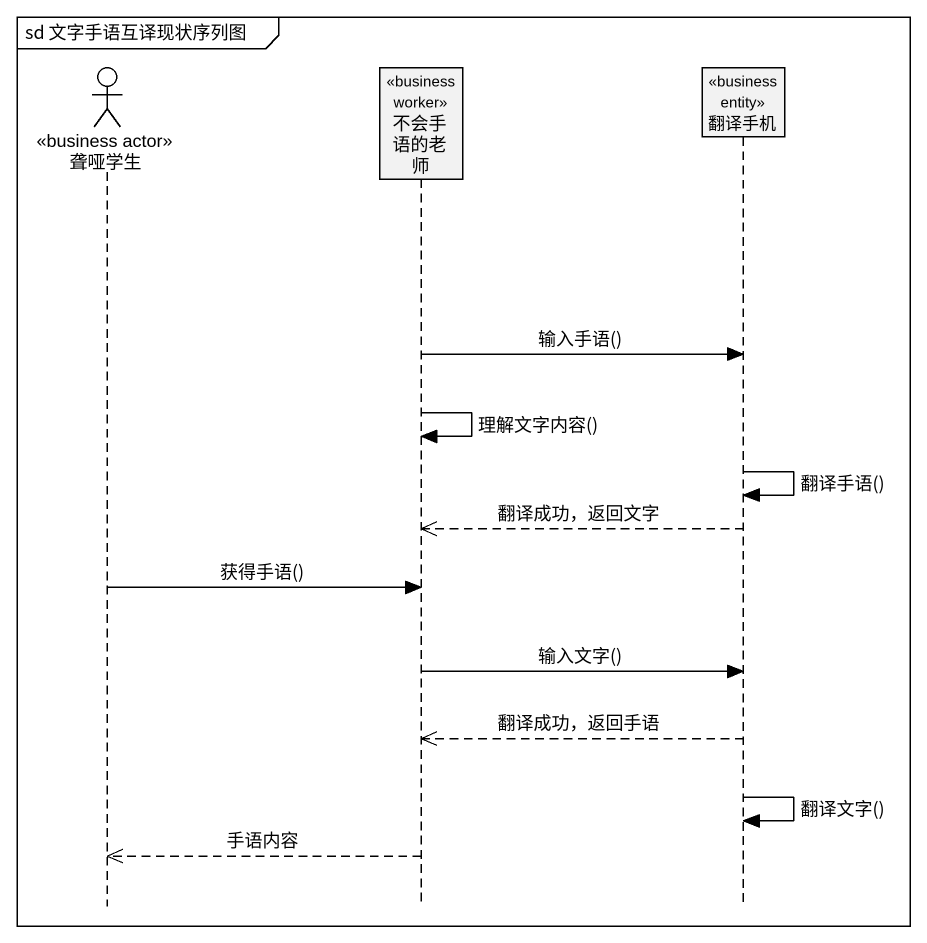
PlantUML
@startuml
mainframe sd 文字手语互译现状序列图
hide footbox
actor 聋哑学生 <<business actor>>
participant 不会手语的老师 <<business worker>>
participant 翻译手机 <<business entity>>

不会手语的老师 -> 翻译手机 : 输入手语()
不会手语的老师 -> 不会手语的老师 : 理解文字内容()
翻译手机 -> 翻译手机 : 翻译手语()
翻译手机 -->> 不会手语的老师 : 翻译成功，返回文字
聋哑学生 -> 不会手语的老师 : 获得手语()
不会手语的老师 -> 翻译手机 : 输入文字()
翻译手机 -->> 不会手语的老师 : 翻译成功，返回手语
翻译手机 -> 翻译手机 : 翻译文字()
不会手语的老师 -->> 聋哑学生 : 手语内容
@enduml
